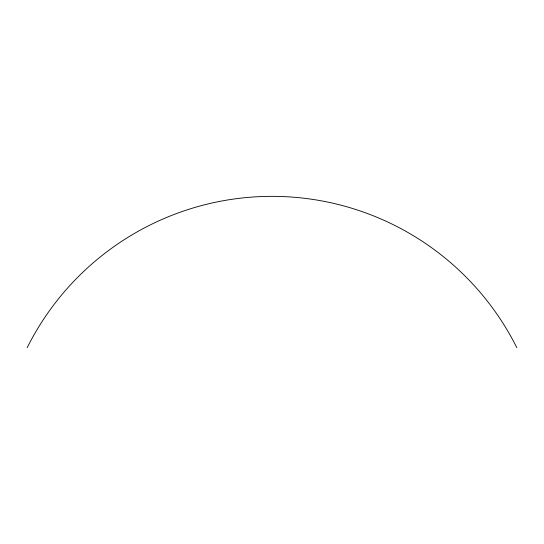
<?xml version="1.0" encoding="UTF-8"?>
<svg xmlns="http://www.w3.org/2000/svg" width="544" height="544" viewBox="0 0 544 544"><rect width="100%" height="100%" fill="white"/><g stroke="black" fill="none" stroke-linecap="round" stroke-linejoin="round"><path stroke-width="0.82" d="M27.2 347.65A273.693 273.693 0 0 1 516.8 347.65"/></g></svg>
